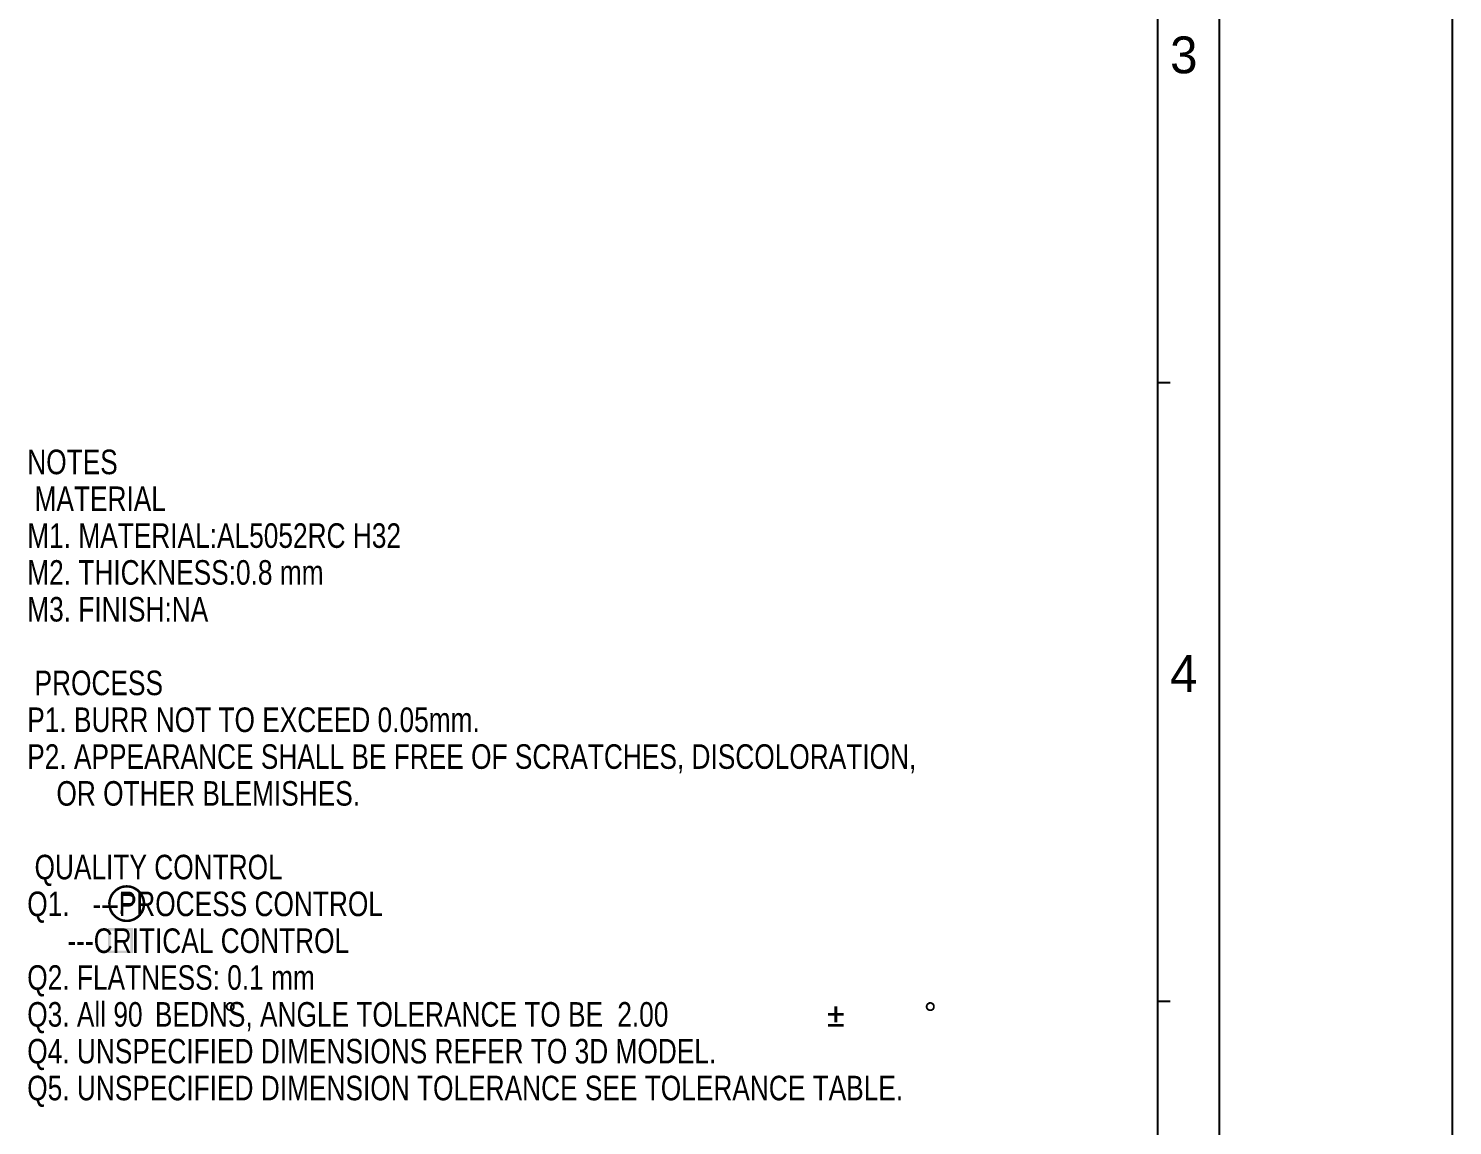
# Model space of a CAD drawing. Header units: millimetres. Extents: x 0 to 420, y 0 to 297.
# Drawn here: x 304 to 420, y 61.3 to 150.7 of the extents above; entities that cross this region are included whole.
import ezdxf

# ---------------------------------------------------------------- set-up
doc = ezdxf.new("R2010")
doc.units = ezdxf.units.MM
doc.header["$LTSCALE"] = 23.1
doc.layers.get('0').update_dxf_attribs({"linetype": 'CONTINUOUS'})
doc.styles.get("Standard").update_dxf_attribs({"font": 'txt', "width": 0.8})
doc.styles.add('TEXTSTYLE_2', font='txt')

msp = doc.modelspace()

# ---------------------------------------------------------------- linework, layer by layer
at = {"color": 7, "linetype": 'CONTINUOUS'}
for p, q in [((420, 0), (420, 297)), ((401, 281.5), (401, 15.5)), ((396, 21), (396, 276)), ((396, 121.8), (397, 121.8)), ((396, 71.4), (397, 71.4))]:
    msp.add_line(p, q, dxfattribs=at)
for points in [[(310.676, 80.013), (310.719, 80.101), (310.997, 80.145)], [(310.676, 80.013), (310.997, 80.145), (310.895, 79.999)], [(311.099, 80.262), (310.997, 80.145), (310.719, 80.101)], [(311.099, 80.262), (310.719, 80.101), (310.836, 80.262)], [(311.23, 80.378), (310.836, 80.262), (310.968, 80.408)], [(310.836, 80.262), (311.23, 80.378), (311.099, 80.262)], [(311.376, 80.466), (310.968, 80.408), (311.114, 80.539)], [(310.968, 80.408), (311.376, 80.466), (311.23, 80.378)], [(311.858, 80.641), (311.114, 80.539), (311.274, 80.656)], [(311.858, 80.641), (311.683, 80.612), (311.114, 80.539)], [(311.683, 80.612), (311.522, 80.554), (311.114, 80.539)], [(311.114, 80.539), (311.522, 80.554), (311.376, 80.466)], [(312.69, 80.7), (311.274, 80.656), (311.362, 80.7)], [(312.033, 80.656), (311.274, 80.656), (312.69, 80.7)], [(311.274, 80.656), (312.033, 80.656), (311.858, 80.641)], [(312.603, 80.743), (311.362, 80.7), (311.449, 80.743)], [(311.362, 80.7), (312.603, 80.743), (312.69, 80.7)], [(312.515, 80.772), (311.449, 80.743), (311.537, 80.772)], [(311.449, 80.743), (312.515, 80.772), (312.603, 80.743)], [(311.508, 80.159), (312.121, 80.159), (311.727, 79.97)], [(311.727, 79.97), (311.508, 78.539), (311.508, 80.159)], [(312.427, 80.802), (311.537, 80.772), (311.639, 80.802)], [(311.537, 80.772), (312.427, 80.802), (312.515, 80.772)], [(312.325, 80.831), (311.639, 80.802), (311.727, 80.831)], [(311.639, 80.802), (312.325, 80.831), (312.427, 80.802)], [(312.136, 80.845), (312.223, 80.845), (311.727, 80.831)], [(311.931, 80.845), (312.136, 80.845), (311.727, 80.831)], [(311.931, 80.845), (311.727, 80.831), (311.829, 80.845)], [(311.727, 80.831), (312.223, 80.845), (312.325, 80.831)], [(312.121, 80.159), (312.223, 80.145), (311.727, 79.97)], [(312.311, 80.145), (312.384, 80.13), (311.727, 79.97)], [(312.223, 80.145), (312.311, 80.145), (311.727, 79.97)], [(312.384, 80.13), (312.457, 80.116), (311.727, 79.97)], [(312.457, 80.116), (312.515, 80.086), (311.727, 79.97)], [(312.515, 80.086), (312.588, 80.043), (311.727, 79.97)], [(312.136, 79.97), (311.727, 79.97), (312.588, 80.043)], [(311.931, 80.845), (312.033, 80.86), (312.136, 80.845)], [(312.033, 80.656), (312.69, 80.7), (312.778, 80.656)], [(312.778, 80.656), (312.209, 80.641), (312.033, 80.656)], [(312.209, 79.97), (312.136, 79.97), (312.588, 80.043)], [(312.369, 80.612), (312.209, 80.641), (312.778, 80.656)], [(312.209, 79.97), (312.588, 80.043), (312.646, 79.97)], [(312.53, 80.554), (312.369, 80.612), (312.778, 80.656)], [(312.53, 80.554), (312.778, 80.656), (312.953, 80.539)], [(312.953, 80.539), (312.676, 80.466), (312.53, 80.554)], [(312.676, 80.466), (312.953, 80.539), (313.099, 80.408)], [(313.099, 80.408), (312.822, 80.378), (312.676, 80.466)], [(312.953, 80.262), (312.822, 80.378), (313.099, 80.408)], [(312.953, 80.262), (313.099, 80.408), (313.216, 80.262)], [(313.216, 80.262), (313.055, 80.145), (312.953, 80.262)], [(313.055, 80.145), (313.216, 80.262), (313.333, 80.101)], [(313.333, 80.101), (313.157, 79.999), (313.055, 80.145)], [(313.333, 80.101), (313.376, 80.013), (313.157, 79.999)], [(310.734, 79.517), (310.515, 79.444), (310.53, 79.546)], [(310.515, 79.342), (310.515, 79.444), (310.734, 79.517)], [(310.515, 79.342), (310.734, 79.517), (310.719, 79.342)], [(310.719, 79.342), (310.53, 79.137), (310.515, 79.342)], [(310.53, 79.546), (310.544, 79.648), (310.763, 79.678)], [(310.53, 79.546), (310.763, 79.678), (310.734, 79.517)], [(310.719, 79.342), (310.734, 79.167), (310.53, 79.137)], [(310.53, 79.137), (310.734, 79.167), (310.763, 79.006)], [(310.763, 79.006), (310.573, 78.948), (310.53, 79.137)], [(310.763, 79.678), (310.544, 79.648), (310.573, 79.736)], [(310.573, 79.736), (310.603, 79.824), (310.822, 79.838)], [(310.573, 79.736), (310.822, 79.838), (310.763, 79.678)], [(310.573, 78.948), (310.763, 79.006), (310.822, 78.845)], [(310.822, 78.845), (310.632, 78.758), (310.573, 78.948)], [(310.822, 79.838), (310.603, 79.824), (310.632, 79.926)], [(310.895, 79.999), (310.632, 79.926), (310.676, 80.013)], [(310.632, 79.926), (310.895, 79.999), (310.822, 79.838)], [(311.727, 79.97), (311.727, 79.386), (311.508, 78.539)], [(311.727, 79.386), (311.727, 79.196), (311.508, 78.539)], [(311.508, 78.539), (311.727, 79.196), (311.727, 78.539)], [(312.238, 79.386), (312.617, 79.342), (311.727, 79.196)], [(312.136, 79.386), (312.238, 79.386), (311.727, 79.196)], [(311.727, 79.386), (312.136, 79.386), (311.727, 79.196)], [(312.617, 79.342), (312.573, 79.298), (311.727, 79.196)], [(312.573, 79.298), (312.53, 79.269), (311.727, 79.196)], [(312.53, 79.269), (312.471, 79.24), (311.727, 79.196)], [(312.471, 79.24), (312.413, 79.225), (311.727, 79.196)], [(312.413, 79.225), (312.354, 79.21), (311.727, 79.196)], [(312.136, 79.196), (311.727, 79.196), (312.354, 79.21)], [(312.223, 79.196), (312.136, 79.196), (312.354, 79.21)], [(312.646, 79.97), (312.267, 79.955), (312.209, 79.97)], [(312.223, 79.196), (312.354, 79.21), (312.296, 79.196)], [(312.238, 79.386), (312.311, 79.4), (312.676, 79.415)], [(312.238, 79.386), (312.676, 79.415), (312.617, 79.342)], [(312.354, 79.94), (312.267, 79.955), (312.646, 79.97)], [(312.676, 79.415), (312.311, 79.4), (312.369, 79.415)], [(312.398, 79.926), (312.354, 79.94), (312.646, 79.97)], [(312.369, 79.415), (312.427, 79.459), (312.705, 79.502)], [(312.369, 79.415), (312.705, 79.502), (312.676, 79.415)], [(312.427, 79.897), (312.398, 79.926), (312.646, 79.97)], [(312.427, 79.897), (312.646, 79.97), (312.705, 79.897)], [(312.705, 79.897), (312.471, 79.853), (312.427, 79.897)], [(312.427, 79.459), (312.471, 79.488), (312.705, 79.502)], [(312.5, 79.794), (312.471, 79.853), (312.705, 79.897)], [(312.705, 79.502), (312.471, 79.488), (312.5, 79.546)], [(312.5, 79.794), (312.705, 79.897), (312.734, 79.794)], [(312.734, 79.794), (312.515, 79.751), (312.5, 79.794)], [(312.734, 79.59), (312.5, 79.546), (312.515, 79.619)], [(312.5, 79.546), (312.734, 79.59), (312.705, 79.502)], [(312.515, 79.692), (312.515, 79.751), (312.734, 79.794)], [(312.515, 79.692), (312.734, 79.794), (312.734, 79.692)], [(312.734, 79.692), (312.515, 79.619), (312.515, 79.692)], [(312.515, 79.619), (312.734, 79.692), (312.734, 79.59)], [(313.157, 79.999), (313.376, 80.013), (313.42, 79.926)], [(313.42, 79.926), (313.23, 79.838), (313.157, 79.999)], [(313.23, 79.838), (313.42, 79.926), (313.464, 79.824)], [(313.464, 79.824), (313.289, 79.678), (313.23, 79.838)], [(313.493, 78.948), (313.23, 78.845), (313.289, 79.006)], [(313.493, 78.948), (313.464, 78.86), (313.23, 78.845)], [(313.464, 79.824), (313.493, 79.736), (313.289, 79.678)], [(313.289, 79.678), (313.493, 79.736), (313.508, 79.648)], [(313.508, 79.648), (313.318, 79.517), (313.289, 79.678)], [(313.522, 79.137), (313.289, 79.006), (313.318, 79.167)], [(313.522, 79.137), (313.508, 79.05), (313.289, 79.006)], [(313.289, 79.006), (313.508, 79.05), (313.493, 78.948)], [(313.508, 79.648), (313.522, 79.546), (313.318, 79.517)], [(313.318, 79.517), (313.522, 79.546), (313.537, 79.444)], [(313.537, 79.444), (313.333, 79.342), (313.318, 79.517)], [(313.537, 79.342), (313.537, 79.24), (313.318, 79.167)], [(313.537, 79.342), (313.318, 79.167), (313.333, 79.342)], [(313.318, 79.167), (313.537, 79.24), (313.522, 79.137)], [(313.333, 79.342), (313.537, 79.444), (313.537, 79.342)], [(310.632, 78.758), (310.822, 78.845), (310.895, 78.685)], [(310.895, 78.685), (310.719, 78.583), (310.632, 78.758)], [(310.719, 78.583), (310.895, 78.685), (310.997, 78.539)], [(310.997, 78.539), (310.836, 78.422), (310.719, 78.583)], [(310.836, 78.422), (310.997, 78.539), (311.099, 78.422)], [(311.099, 78.422), (310.968, 78.291), (310.836, 78.422)], [(311.099, 78.422), (311.23, 78.32), (310.968, 78.291)], [(310.968, 78.291), (311.23, 78.32), (311.376, 78.218)], [(311.376, 78.218), (311.114, 78.159), (310.968, 78.291)], [(311.114, 78.159), (311.376, 78.218), (311.522, 78.145)], [(311.522, 78.145), (311.274, 78.043), (311.114, 78.159)], [(311.522, 78.145), (311.683, 78.086), (311.274, 78.043)], [(311.683, 78.086), (311.858, 78.057), (311.274, 78.043)], [(311.274, 78.043), (311.858, 78.057), (312.033, 78.043)], [(312.033, 78.043), (311.362, 77.999), (311.274, 78.043)], [(312.033, 78.043), (312.778, 78.043), (311.362, 77.999)], [(311.362, 77.999), (312.778, 78.043), (312.69, 77.999)], [(312.69, 77.999), (311.449, 77.955), (311.362, 77.999)], [(311.449, 77.955), (312.69, 77.999), (312.603, 77.955)], [(312.603, 77.955), (311.537, 77.926), (311.449, 77.955)], [(311.537, 77.926), (312.603, 77.955), (312.515, 77.926)], [(312.515, 77.926), (311.639, 77.897), (311.537, 77.926)], [(311.639, 77.897), (312.515, 77.926), (312.427, 77.897)], [(312.427, 77.897), (311.727, 77.867), (311.639, 77.897)], [(311.727, 77.867), (312.427, 77.897), (312.325, 77.867)], [(312.325, 77.867), (311.829, 77.853), (311.727, 77.867)], [(311.931, 77.853), (311.829, 77.853), (312.325, 77.867)], [(312.136, 77.853), (311.931, 77.853), (312.325, 77.867)], [(312.136, 77.853), (312.033, 77.838), (311.931, 77.853)], [(312.778, 78.043), (312.033, 78.043), (312.209, 78.057)], [(312.136, 77.853), (312.325, 77.867), (312.223, 77.853)], [(312.209, 78.057), (312.369, 78.086), (312.953, 78.159)], [(312.209, 78.057), (312.953, 78.159), (312.778, 78.043)], [(312.369, 78.086), (312.53, 78.145), (312.953, 78.159)], [(312.953, 78.159), (312.53, 78.145), (312.676, 78.218)], [(313.099, 78.291), (312.676, 78.218), (312.822, 78.32)], [(312.676, 78.218), (313.099, 78.291), (312.953, 78.159)], [(313.216, 78.422), (312.822, 78.32), (312.953, 78.422)], [(312.822, 78.32), (313.216, 78.422), (313.099, 78.291)], [(312.953, 78.422), (313.055, 78.539), (313.333, 78.583)], [(312.953, 78.422), (313.333, 78.583), (313.216, 78.422)], [(313.376, 78.67), (313.055, 78.539), (313.157, 78.685)], [(313.376, 78.67), (313.333, 78.583), (313.055, 78.539)], [(313.42, 78.758), (313.157, 78.685), (313.23, 78.845)], [(313.157, 78.685), (313.42, 78.758), (313.376, 78.67)], [(313.23, 78.845), (313.464, 78.86), (313.42, 78.758)], [(310.515, 77.349), (312.53, 77.349), (310.719, 77.145)], [(310.719, 77.145), (310.515, 75.335), (310.515, 77.349)], [(310.719, 77.145), (310.719, 75.524), (310.515, 75.335)], [(312.325, 77.145), (310.719, 77.145), (312.53, 77.349)], [(312.325, 75.524), (312.325, 77.145), (312.53, 77.349)], [(312.325, 75.524), (312.53, 77.349), (312.53, 75.335)], [(310.719, 75.524), (312.325, 75.524), (310.515, 75.335)], [(312.53, 75.335), (310.515, 75.335), (312.325, 75.524)], [(320.246, 71.013), (320.086, 70.955), (320.1, 71.057)], [(320.086, 70.955), (320.246, 71.013), (320.232, 70.955)], [(320.232, 70.955), (320.1, 70.853), (320.086, 70.955)], [(320.349, 71.145), (320.305, 71.116), (320.1, 71.057)], [(320.349, 71.145), (320.1, 71.057), (320.144, 71.145)], [(320.305, 71.116), (320.261, 71.072), (320.1, 71.057)], [(320.1, 71.057), (320.261, 71.072), (320.246, 71.013)], [(320.232, 70.955), (320.246, 70.897), (320.1, 70.853)], [(320.1, 70.853), (320.246, 70.897), (320.261, 70.838)], [(320.261, 70.838), (320.144, 70.765), (320.1, 70.853)], [(320.465, 71.189), (320.144, 71.145), (320.203, 71.218)], [(320.465, 71.189), (320.407, 71.174), (320.144, 71.145)], [(320.144, 71.145), (320.407, 71.174), (320.349, 71.145)], [(320.261, 70.838), (320.305, 70.794), (320.144, 70.765)], [(320.144, 70.765), (320.305, 70.794), (320.349, 70.765)], [(320.349, 70.765), (320.203, 70.692), (320.144, 70.765)], [(320.655, 71.276), (320.203, 71.218), (320.276, 71.276)], [(320.203, 71.218), (320.655, 71.276), (320.728, 71.218)], [(320.203, 71.218), (320.728, 71.218), (320.465, 71.189)], [(320.349, 70.765), (320.407, 70.736), (320.203, 70.692)], [(320.203, 70.692), (320.524, 70.736), (320.787, 70.765)], [(320.203, 70.692), (320.787, 70.765), (320.728, 70.692)], [(320.553, 71.32), (320.276, 71.276), (320.363, 71.32)], [(320.276, 71.276), (320.553, 71.32), (320.655, 71.276)], [(320.363, 71.32), (320.465, 71.335), (320.553, 71.32)], [(320.524, 71.174), (320.465, 71.189), (320.728, 71.218)], [(320.568, 71.145), (320.524, 71.174), (320.728, 71.218)], [(320.787, 70.765), (320.524, 70.736), (320.568, 70.765)], [(320.568, 71.145), (320.728, 71.218), (320.787, 71.145)], [(320.787, 71.145), (320.626, 71.116), (320.568, 71.145)], [(320.568, 70.765), (320.626, 70.794), (320.816, 70.853)], [(320.568, 70.765), (320.816, 70.853), (320.787, 70.765)], [(320.655, 71.072), (320.626, 71.116), (320.787, 71.145)], [(320.626, 70.794), (320.655, 70.838), (320.816, 70.853)], [(320.655, 71.072), (320.787, 71.145), (320.816, 71.057)], [(320.816, 71.057), (320.684, 71.013), (320.655, 71.072)], [(320.816, 70.853), (320.655, 70.838), (320.684, 70.897)], [(320.684, 70.955), (320.684, 71.013), (320.816, 71.057)], [(320.684, 70.955), (320.816, 71.057), (320.83, 70.955)], [(320.83, 70.955), (320.684, 70.897), (320.684, 70.955)], [(320.684, 70.897), (320.83, 70.955), (320.816, 70.853)], [(369.886, 70.984), (369.652, 70.444), (369.652, 70.984)], [(369.652, 70.444), (369.886, 70.984), (369.886, 70.444)], [(377.255, 71.013), (377.094, 70.955), (377.109, 71.057)], [(377.094, 70.955), (377.255, 71.013), (377.24, 70.955)], [(377.24, 70.955), (377.109, 70.853), (377.094, 70.955)], [(377.357, 71.145), (377.313, 71.116), (377.109, 71.057)], [(377.357, 71.145), (377.109, 71.057), (377.152, 71.145)], [(377.313, 71.116), (377.269, 71.072), (377.109, 71.057)], [(377.109, 71.057), (377.269, 71.072), (377.255, 71.013)], [(377.24, 70.955), (377.255, 70.897), (377.109, 70.853)], [(377.109, 70.853), (377.255, 70.897), (377.269, 70.838)], [(377.269, 70.838), (377.152, 70.765), (377.109, 70.853)], [(377.473, 71.189), (377.152, 71.145), (377.211, 71.218)], [(377.473, 71.189), (377.415, 71.174), (377.152, 71.145)], [(377.152, 71.145), (377.415, 71.174), (377.357, 71.145)], [(377.269, 70.838), (377.313, 70.794), (377.152, 70.765)], [(377.152, 70.765), (377.313, 70.794), (377.357, 70.765)], [(377.357, 70.765), (377.211, 70.692), (377.152, 70.765)], [(377.663, 71.276), (377.211, 71.218), (377.284, 71.276)], [(377.211, 71.218), (377.663, 71.276), (377.736, 71.218)], [(377.211, 71.218), (377.736, 71.218), (377.473, 71.189)], [(377.357, 70.765), (377.415, 70.736), (377.211, 70.692)], [(377.211, 70.692), (377.532, 70.736), (377.795, 70.765)], [(377.211, 70.692), (377.795, 70.765), (377.736, 70.692)], [(377.561, 71.32), (377.284, 71.276), (377.371, 71.32)], [(377.284, 71.276), (377.561, 71.32), (377.663, 71.276)], [(377.371, 71.32), (377.473, 71.335), (377.561, 71.32)], [(377.532, 71.174), (377.473, 71.189), (377.736, 71.218)], [(377.576, 71.145), (377.532, 71.174), (377.736, 71.218)], [(377.795, 70.765), (377.532, 70.736), (377.576, 70.765)], [(377.576, 71.145), (377.736, 71.218), (377.795, 71.145)], [(377.795, 71.145), (377.634, 71.116), (377.576, 71.145)], [(377.576, 70.765), (377.634, 70.794), (377.824, 70.853)], [(377.576, 70.765), (377.824, 70.853), (377.795, 70.765)], [(377.663, 71.072), (377.634, 71.116), (377.795, 71.145)], [(377.634, 70.794), (377.663, 70.838), (377.824, 70.853)], [(377.663, 71.072), (377.795, 71.145), (377.824, 71.057)], [(377.824, 71.057), (377.692, 71.013), (377.663, 71.072)], [(377.824, 70.853), (377.663, 70.838), (377.692, 70.897)], [(377.692, 70.955), (377.692, 71.013), (377.824, 71.057)], [(377.692, 70.955), (377.824, 71.057), (377.838, 70.955)], [(377.838, 70.955), (377.692, 70.897), (377.692, 70.955)], [(377.692, 70.897), (377.838, 70.955), (377.824, 70.853)], [(320.465, 70.736), (320.524, 70.736), (320.203, 70.692)], [(320.407, 70.736), (320.465, 70.736), (320.203, 70.692)], [(320.728, 70.692), (320.276, 70.634), (320.203, 70.692)], [(320.276, 70.634), (320.728, 70.692), (320.641, 70.634)], [(320.641, 70.634), (320.363, 70.59), (320.276, 70.634)], [(320.465, 70.59), (320.363, 70.59), (320.641, 70.634)], [(320.465, 70.59), (320.641, 70.634), (320.553, 70.59)], [(369.886, 70.444), (370.426, 70.444), (369.126, 70.21)], [(369.652, 70.444), (369.886, 70.444), (369.126, 70.21)], [(369.652, 70.444), (369.126, 70.21), (369.126, 70.444)], [(369.652, 70.21), (369.126, 70.21), (370.426, 70.444)], [(369.886, 70.21), (369.652, 70.21), (370.426, 70.444)], [(369.886, 70.21), (369.652, 69.685), (369.652, 70.21)], [(369.652, 69.685), (369.886, 70.21), (369.886, 69.685)], [(369.886, 70.21), (370.426, 70.444), (370.426, 70.21)], [(377.473, 70.736), (377.532, 70.736), (377.211, 70.692)], [(377.415, 70.736), (377.473, 70.736), (377.211, 70.692)], [(377.736, 70.692), (377.284, 70.634), (377.211, 70.692)], [(377.284, 70.634), (377.736, 70.692), (377.649, 70.634)], [(377.649, 70.634), (377.371, 70.59), (377.284, 70.634)], [(377.473, 70.59), (377.371, 70.59), (377.649, 70.634)], [(377.473, 70.59), (377.649, 70.634), (377.561, 70.59)], [(370.426, 69.554), (369.126, 69.335), (369.126, 69.554)], [(369.126, 69.335), (370.426, 69.554), (370.426, 69.335)]]:
    msp.add_solid(points, dxfattribs=at)

# ---------------------------------------------------------------- texts
at = {"color": 7, "linetype": 'CONTINUOUS', "char_height": 3, "width": 3, "attachment_point": 1, "line_spacing_factor": 0.9, "style": 'TEXTSTYLE_2'}
for s, insert in [('3', (397, 150)), ('4', (397, 99.6))]:
    msp.add_mtext(s, dxfattribs=dict(at, insert=insert))
at = {"color": 7, "linetype": 'CONTINUOUS', "insert": (303.925, 116.335), "char_height": 2, "width": 136.8, "attachment_point": 1, "line_spacing_factor": 0.9}
msp.add_mtext('NOTES\\P MATERIAL\\PM1. MATERIAL:AL5052RC H32\\PM2. THICKNESS:0.8 mm\\PM3. FINISH:NA\\P \\P PROCESS\\PP1. BURR NOT TO EXCEED 0.05mm.\\PP2. APPEARANCE SHALL BE FREE OF SCRATCHES, DISCOLORATION,\\P    OR OTHER BLEMISHES.\\P \\P QUALITY CONTROL\\PQ1. {\\ftxt;\\W0.0001;\\H0.0001;\\~}{\\ftxt;\\W1.7106227106;\\H2.0; }{\\ftxt;\\W0.0001;\\H0.0001;\\~}---PROCESS CONTROL\\P    {\\ftxt;\\W0.0001;\\H0.0001;\\~}{\\ftxt;\\W1.2087912088;\\H2.0; }{\\ftxt;\\W0.0001;\\H0.0001;\\~}---CRITICAL CONTROL\\PQ2. FLATNESS: 0.1 mm\\PQ3. All 90{\\ftxt;\\W0.0001;\\H0.0001;\\~}{\\ftxt;\\W0.5494505495;\\H2.0; }{\\ftxt;\\W0.0001;\\H0.0001;\\~} BEDNS, ANGLE TOLERANCE TO BE {\\ftxt;\\W0.0001;\\H0.0001;\\~}{\\ftxt;\\W0.7545787546;\\H2.0; }{\\ftxt;\\W0.0001;\\H0.0001;\\~}2.00{\\ftxt;\\W0.0001;\\H0.0001;\\~}{\\ftxt;\\W0.5494505495;\\H2.0; }{\\ftxt;\\W0.0001;\\H0.0001;\\~}\\PQ4. UNSPECIFIED DIMENSIONS REFER TO 3D MODEL.\\PQ5. UNSPECIFIED DIMENSION TOLERANCE SEE TOLERANCE TABLE.\\P\\H1.5; ', dxfattribs=at)

doc.saveas('drawing.dxf')
